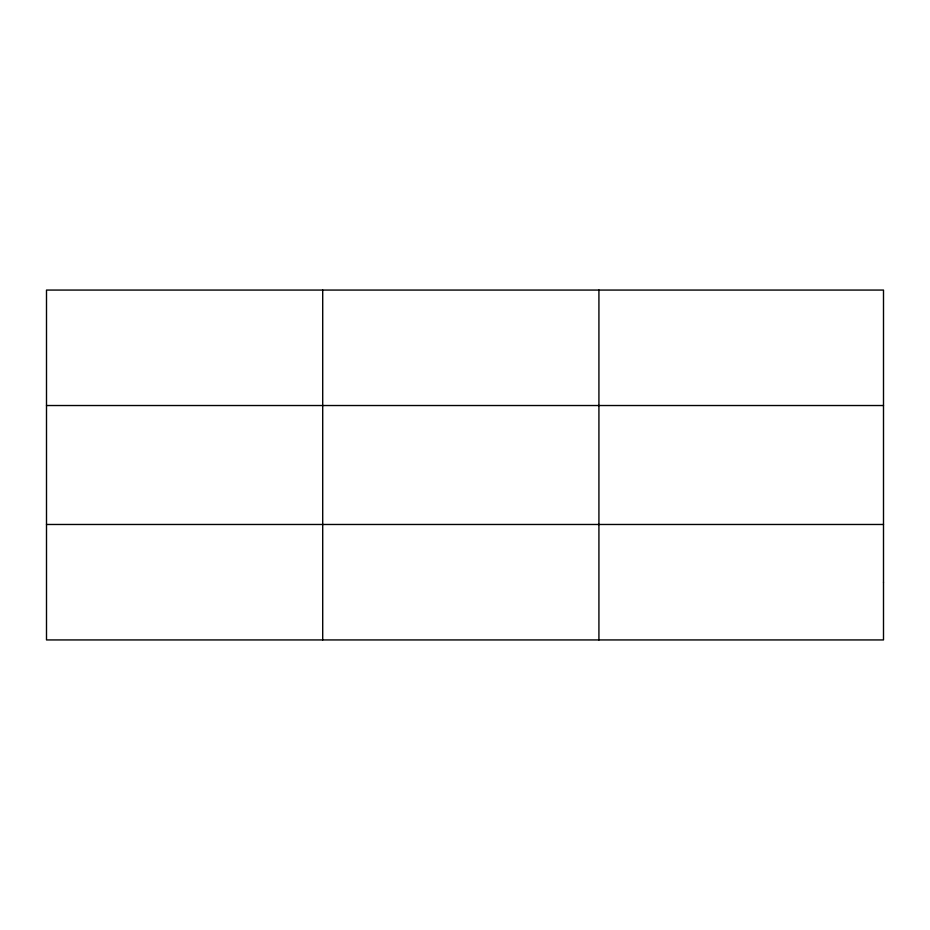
<?xml version="1.0" encoding="UTF-8"?>
<svg xmlns="http://www.w3.org/2000/svg" width="930" height="930" viewBox="0 0 930 930"><rect width="100%" height="100%" fill="white"/><g stroke="black" fill="none" stroke-linecap="round" stroke-linejoin="round"><path stroke-width="1.4" d="M322.71 639.933L322.71 290.067M598.92 639.933L598.92 290.067M46.5 405.526L883.5 405.526M46.5 524.474L883.5 524.474M883.5 582.203L883.5 639.933L46.5 639.933L46.5 290.067L883.5 290.067L883.5 582.203"/></g></svg>
